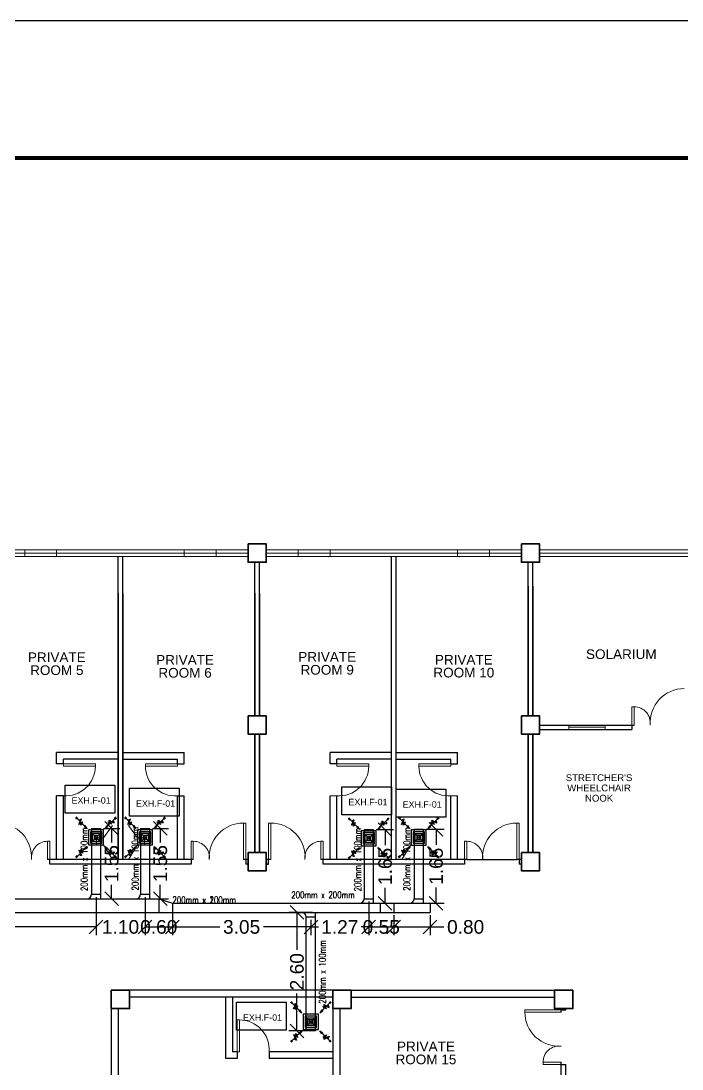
# Model space of a CAD drawing. Header units: millimetres. Extents: x 116 to 538, y 77 to 149.
# Drawn here: x 378.34 to 392.84, y 124.66 to 147.67 of the extents above; entities that cross this region are included whole.
import ezdxf

# ---------------------------------------------------------------- set-up
doc = ezdxf.new("R2010")
doc.units = ezdxf.units.MM
doc.header["$MEASUREMENT"] = 0
for name, color, linetype in [('.1', 1, 'Continuous'), ('AIR', 7, 'Continuous'), ('AIR-00', 8, 'Continuous'), ('AIR-03', 30, 'Continuous'), ('dimen', 7, 'Continuous'), ('ducting label', 7, 'Continuous'), ('exhaust', 7, 'Continuous'), ('label', 7, 'Continuous'), ('Legends', 7, 'Continuous'), ('template', 7, 'Continuous')]:
    doc.layers.add(name, color=color, linetype=linetype)
doc.styles.add('Arch-Dim', font='simplex.shx', dxfattribs={"width": 0.75})
doc.styles.get("Standard").update_dxf_attribs({"font": 'arial.ttf'})
doc.styles.add('SWISSLT175', font='swissl.ttf', dxfattribs={"height": 0.175})
doc.dimstyles.new('Copy of dimension', dxfattribs={"dimtxt": 0.3, "dimasz": 0.3, "dimexe": 0.18, "dimexo": 0.0625, "dimgap": 0.09, "dimtad": 0, "dimzin": 0, "dimdsep": 46, "dimtxsty": 'Standard', "dimblk": 'OBLIQUE', "dimcen": 0.09, "dimclrd": 256, "dimclre": 256, "dimclrt": 256, "dimadec": 0, "dimazin": 0, "dimtfac": 1, "dimtofl": 0, "dimtmove": 0, "dimatfit": 3, "dimldrblk": 'OBLIQUE', "dimfxl": 1, "dimtolj": 1, "dimtzin": 0, "dimarcsym": 0})

# ---------------------------------------------------------------- blocks, each defined once
blk = doc.blocks.new('GRILL-C-IN')
at = {"layer": 'AIR-00', "color": 7, "ltscale": 3}
for p, q in [((-0.623, 0.601), (-0.674, 0.651)), ((-0.601, 0.623), (-0.651, 0.674)), ((-0.637, 0.637), (-0.3, 0.3)), ((0.637, 0.637), (0.3, 0.3)), ((0.601, 0.623), (0.651, 0.674)), ((0.623, 0.601), (0.674, 0.651)), ((-0.637, -0.637), (-0.3, -0.3)), ((0.637, -0.637), (0.3, -0.3)), ((-0.623, -0.601), (-0.674, -0.651)), ((-0.601, -0.623), (-0.651, -0.674)), ((0.601, -0.623), (0.651, -0.674)), ((0.623, -0.601), (0.674, -0.651))]:
    blk.add_line(p, q, dxfattribs=at)
at = {"layer": 'AIR-00', "color": 7}
for p, q in [((-0.188, 0.187), (0.187, -0.188)), ((0.187, 0.187), (-0.188, -0.188))]:
    blk.add_line(p, q, dxfattribs=at)
at = {"layer": 'AIR-00', "color": 7, "ltscale": 3}
for points in [[(-0.362, 0.393), (-0.393, 0.362), (-0.3, 0.3)], [(0.393, 0.362), (0.362, 0.393), (0.3, 0.3)], [(-0.362, -0.393), (-0.393, -0.362), (-0.3, -0.3)], [(0.393, -0.362), (0.362, -0.393), (0.3, -0.3)]]:
    blk.add_lwpolyline(points, close=True, dxfattribs=at)
at = {"layer": 'AIR-00', "color": 7}
for points in [[(-0.188, -0.188), (0.187, -0.188), (0.187, 0.187), (-0.188, 0.187)], [(-0.125, -0.125), (0.125, -0.125), (0.125, 0.125), (-0.125, 0.125)], [(-0.062, -0.062), (0.062, -0.062), (0.062, 0.062), (-0.062, 0.062)]]:
    blk.add_lwpolyline(points, close=True, dxfattribs=at)
at = {"layer": 'AIR-00', "color": 7, "ltscale": 3}
for points in [[(-0.441, 0.441), (-0.512, 0.404), (-0.432, 0.514), (-0.568, 0.43), (-0.477, 0.6), (-0.561, 0.561)], [(0.441, 0.441), (0.404, 0.512), (0.514, 0.432), (0.43, 0.568), (0.6, 0.477), (0.561, 0.561)], [(-0.441, -0.441), (-0.512, -0.404), (-0.432, -0.514), (-0.568, -0.43), (-0.477, -0.6), (-0.561, -0.561)], [(0.441, -0.441), (0.404, -0.512), (0.514, -0.432), (0.43, -0.568), (0.6, -0.477), (0.561, -0.561)]]:
    blk.add_spline(points, degree=3, dxfattribs=at)
for points in [[(-0.3, 0.3), (-0.362, 0.393), (-0.393, 0.362)], [(0.3, 0.3), (0.393, 0.362), (0.362, 0.393)], [(-0.3, -0.3), (-0.362, -0.393), (-0.393, -0.362)], [(0.3, -0.3), (0.393, -0.362), (0.362, -0.393)]]:
    blk.add_solid(points, dxfattribs=at)
at = {"layer": 'AIR-03', "color": 7}
blk.add_lwpolyline([(-0.25, -0.25), (0.25, -0.25), (0.25, 0.25), (-0.25, 0.25)], close=True, dxfattribs=at)
blk = doc.blocks.new('_Oblique')
at = {"color": 0, "linetype": 'ByBlock', "lineweight": -2}
blk.add_line((-0.5, -0.5), (0.5, 0.5), dxfattribs=at)
blk = doc.blocks.new('*D162')
at = {"layer": 'Defpoints', "color": 0, "transparency": 16777216}
for p in [(379.983, 128.5), (372.06, 128), (379.983, 127.781)]:
    blk.add_point(p, dxfattribs=at)
at = {"layer": 'dimen', "lineweight": -2, "transparency": 16777216}
for p, q in [((379.983, 128.438), (379.983, 127.601)), ((372.06, 127.938), (372.06, 127.601)), ((372.06, 127.781), (375.545, 127.781)), ((379.983, 127.781), (376.498, 127.781))]:
    blk.add_line(p, q, dxfattribs=at)
at = {"layer": 'dimen', "lineweight": -2, "transparency": 16777216, "xscale": 0.3, "yscale": 0.3, "zscale": 0.3, "rotation": 180}
blk.add_blockref('_Oblique', (372.06, 127.781), dxfattribs=at)
at = {"layer": 'dimen', "lineweight": -2, "transparency": 16777216, "xscale": 0.3, "yscale": 0.3, "zscale": 0.3}
blk.add_blockref('_Oblique', (379.983, 127.781), dxfattribs=at)
at = {"layer": 'dimen', "transparency": 16777216, "insert": (376.021, 127.781), "char_height": 0.3, "attachment_point": 5}
blk.add_mtext('\\A1;7.92', dxfattribs=at)
blk = doc.blocks.new('*D163')
at = {"layer": 'Defpoints', "color": 0, "transparency": 16777216}
for p in [(379.983, 128.5), (381.059, 128.5), (381.059, 127.781)]:
    blk.add_point(p, dxfattribs=at)
at = {"layer": 'dimen', "lineweight": -2, "transparency": 16777216}
for p, q in [((379.983, 128.438), (379.983, 127.601)), ((381.059, 128.438), (381.059, 127.601)), ((379.983, 127.781), (379.683, 127.781)), ((381.059, 127.781), (381.359, 127.781))]:
    blk.add_line(p, q, dxfattribs=at)
at = {"layer": 'dimen', "lineweight": -2, "transparency": 16777216, "xscale": 0.3, "yscale": 0.3, "zscale": 0.3}
blk.add_blockref('_Oblique', (379.983, 127.781), dxfattribs=at)
at = {"layer": 'dimen', "lineweight": -2, "transparency": 16777216, "xscale": 0.3, "yscale": 0.3, "zscale": 0.3, "rotation": 180}
blk.add_blockref('_Oblique', (381.059, 127.781), dxfattribs=at)
at = {"layer": 'dimen', "transparency": 16777216, "insert": (380.521, 127.781), "char_height": 0.3, "attachment_point": 5}
blk.add_mtext('\\A1;1.10', dxfattribs=at)
blk = doc.blocks.new('*D164')
at = {"layer": 'Defpoints', "color": 0, "transparency": 16777216}
for p in [(381.059, 128.5), (381.659, 128.2), (381.659, 127.781)]:
    blk.add_point(p, dxfattribs=at)
at = {"layer": 'dimen', "lineweight": -2, "transparency": 16777216}
for p, q in [((381.059, 128.438), (381.059, 127.601)), ((381.659, 128.138), (381.659, 127.601)), ((381.059, 127.781), (381.659, 127.781))]:
    blk.add_line(p, q, dxfattribs=at)
at = {"layer": 'dimen', "lineweight": -2, "transparency": 16777216, "xscale": 0.3, "yscale": 0.3, "zscale": 0.3, "rotation": 180}
blk.add_blockref('_Oblique', (381.059, 127.781), dxfattribs=at)
at = {"layer": 'dimen', "lineweight": -2, "transparency": 16777216, "xscale": 0.3, "yscale": 0.3, "zscale": 0.3}
blk.add_blockref('_Oblique', (381.659, 127.781), dxfattribs=at)
at = {"layer": 'dimen', "transparency": 16777216, "insert": (381.359, 127.781), "char_height": 0.3, "attachment_point": 5}
blk.add_mtext('\\A1;0.60', dxfattribs=at)
blk = doc.blocks.new('*D165')
at = {"layer": 'Defpoints', "color": 0, "transparency": 16777216}
for p in [(381.659, 128.2), (384.697, 128), (384.697, 127.781)]:
    blk.add_point(p, dxfattribs=at)
at = {"layer": 'dimen', "lineweight": -2, "transparency": 16777216}
for p, q in [((381.659, 128.138), (381.659, 127.601)), ((384.697, 127.938), (384.697, 127.601)), ((381.659, 127.781), (382.698, 127.781)), ((384.697, 127.781), (383.659, 127.781))]:
    blk.add_line(p, q, dxfattribs=at)
at = {"layer": 'dimen', "lineweight": -2, "transparency": 16777216, "xscale": 0.3, "yscale": 0.3, "zscale": 0.3, "rotation": 180}
blk.add_blockref('_Oblique', (381.659, 127.781), dxfattribs=at)
at = {"layer": 'dimen', "lineweight": -2, "transparency": 16777216, "xscale": 0.3, "yscale": 0.3, "zscale": 0.3}
blk.add_blockref('_Oblique', (384.697, 127.781), dxfattribs=at)
at = {"layer": 'dimen', "transparency": 16777216, "insert": (383.178, 127.781), "char_height": 0.3, "attachment_point": 5}
blk.add_mtext('\\A1;3.05', dxfattribs=at)
blk = doc.blocks.new('*D166')
at = {"layer": 'Defpoints', "color": 0, "transparency": 16777216}
for p in [(385.967, 128.4), (384.697, 128), (385.967, 127.781)]:
    blk.add_point(p, dxfattribs=at)
at = {"layer": 'dimen', "lineweight": -2, "transparency": 16777216}
for p, q in [((385.967, 128.338), (385.967, 127.601)), ((384.697, 127.938), (384.697, 127.601)), ((384.697, 127.781), (384.867, 127.781)), ((385.967, 127.781), (385.798, 127.781))]:
    blk.add_line(p, q, dxfattribs=at)
at = {"layer": 'dimen', "lineweight": -2, "transparency": 16777216, "xscale": 0.3, "yscale": 0.3, "zscale": 0.3, "rotation": 180}
blk.add_blockref('_Oblique', (384.697, 127.781), dxfattribs=at)
at = {"layer": 'dimen', "lineweight": -2, "transparency": 16777216, "xscale": 0.3, "yscale": 0.3, "zscale": 0.3}
blk.add_blockref('_Oblique', (385.967, 127.781), dxfattribs=at)
at = {"layer": 'dimen', "transparency": 16777216, "insert": (385.332, 127.781), "char_height": 0.3, "attachment_point": 5}
blk.add_mtext('\\A1;1.27', dxfattribs=at)
blk = doc.blocks.new('*D167')
at = {"layer": 'Defpoints', "color": 0, "transparency": 16777216}
for p in [(385.967, 128.4), (386.517, 128.1), (386.517, 127.781)]:
    blk.add_point(p, dxfattribs=at)
at = {"layer": 'dimen', "lineweight": -2, "transparency": 16777216}
for p, q in [((385.967, 128.338), (385.967, 127.601)), ((386.517, 128.038), (386.517, 127.601)), ((385.967, 127.781), (386.517, 127.781))]:
    blk.add_line(p, q, dxfattribs=at)
at = {"layer": 'dimen', "lineweight": -2, "transparency": 16777216, "xscale": 0.3, "yscale": 0.3, "zscale": 0.3, "rotation": 180}
blk.add_blockref('_Oblique', (385.967, 127.781), dxfattribs=at)
at = {"layer": 'dimen', "lineweight": -2, "transparency": 16777216, "xscale": 0.3, "yscale": 0.3, "zscale": 0.3}
blk.add_blockref('_Oblique', (386.517, 127.781), dxfattribs=at)
at = {"layer": 'dimen', "transparency": 16777216, "insert": (386.242, 127.781), "char_height": 0.3, "attachment_point": 5}
blk.add_mtext('\\A1;0.55', dxfattribs=at)
blk = doc.blocks.new('*D168')
at = {"layer": 'Defpoints', "color": 0, "transparency": 16777216}
for p in [(386.517, 128.1), (387.315, 128.1), (387.315, 127.781)]:
    blk.add_point(p, dxfattribs=at)
at = {"layer": 'dimen', "lineweight": -2, "transparency": 16777216}
for p, q in [((386.517, 128.038), (386.517, 127.601)), ((387.315, 128.038), (387.315, 127.601)), ((386.517, 127.781), (387.315, 127.781)), ((387.315, 127.781), (387.615, 127.781))]:
    blk.add_line(p, q, dxfattribs=at)
at = {"layer": 'dimen', "lineweight": -2, "transparency": 16777216, "xscale": 0.3, "yscale": 0.3, "zscale": 0.3, "rotation": 180}
blk.add_blockref('_Oblique', (386.517, 127.781), dxfattribs=at)
at = {"layer": 'dimen', "lineweight": -2, "transparency": 16777216, "xscale": 0.3, "yscale": 0.3, "zscale": 0.3}
blk.add_blockref('_Oblique', (387.315, 127.781), dxfattribs=at)
at = {"layer": 'dimen', "transparency": 16777216, "insert": (388.094, 127.781), "char_height": 0.3, "attachment_point": 5}
blk.add_mtext('\\A1;0.80', dxfattribs=at)
blk = doc.blocks.new('*D169')
at = {"layer": 'Defpoints', "color": 0, "transparency": 16777216}
for p in [(387.165, 129.928), (387.446, 129.928), (387.165, 128.3)]:
    blk.add_point(p, dxfattribs=at)
at = {"layer": 'dimen', "lineweight": -2, "transparency": 16777216}
for p, q in [((387.227, 129.928), (387.626, 129.928)), ((387.446, 129.928), (387.446, 129.581)), ((387.446, 128.3), (387.446, 128.648)), ((387.227, 128.3), (387.626, 128.3))]:
    blk.add_line(p, q, dxfattribs=at)
at = {"layer": 'dimen', "lineweight": -2, "transparency": 16777216, "xscale": 0.3, "yscale": 0.3, "zscale": 0.3}
for p, rotation in [((387.446, 129.928), 90), ((387.446, 128.3), 270)]:
    blk.add_blockref('_Oblique', p, dxfattribs=dict(at, rotation=rotation))
at = {"layer": 'dimen', "transparency": 16777216, "insert": (387.446, 129.114), "char_height": 0.3, "attachment_point": 5, "rotation": 90}
blk.add_mtext('\\A1;1.65', dxfattribs=at)
blk = doc.blocks.new('*D170')
at = {"layer": 'Defpoints', "color": 0, "transparency": 16777216}
for p in [(386.067, 129.919), (386.067, 128.3), (386.328, 128.3)]:
    blk.add_point(p, dxfattribs=at)
at = {"layer": 'dimen', "lineweight": -2, "transparency": 16777216}
for p, q in [((386.13, 129.919), (386.508, 129.919)), ((386.328, 129.919), (386.328, 129.576)), ((386.328, 128.3), (386.328, 128.643)), ((386.13, 128.3), (386.508, 128.3))]:
    blk.add_line(p, q, dxfattribs=at)
at = {"layer": 'dimen', "lineweight": -2, "transparency": 16777216, "xscale": 0.3, "yscale": 0.3, "zscale": 0.3}
for p, rotation in [((386.328, 129.919), 90), ((386.328, 128.3), 270)]:
    blk.add_blockref('_Oblique', p, dxfattribs=dict(at, rotation=rotation))
at = {"layer": 'dimen', "transparency": 16777216, "insert": (386.328, 129.11), "char_height": 0.3, "attachment_point": 5, "rotation": 90}
blk.add_mtext('\\A1;1.65', dxfattribs=at)
blk = doc.blocks.new('*D171')
at = {"layer": 'Defpoints', "color": 0, "transparency": 16777216}
for p in [(381.159, 129.944), (381.393, 129.944), (381.159, 128.4)]:
    blk.add_point(p, dxfattribs=at)
at = {"layer": 'dimen', "lineweight": -2, "transparency": 16777216}
for p, q in [((381.221, 129.944), (381.573, 129.944)), ((381.393, 129.944), (381.393, 129.639)), ((381.393, 128.4), (381.393, 128.705)), ((381.221, 128.4), (381.573, 128.4))]:
    blk.add_line(p, q, dxfattribs=at)
at = {"layer": 'dimen', "lineweight": -2, "transparency": 16777216, "xscale": 0.3, "yscale": 0.3, "zscale": 0.3}
for p, rotation in [((381.393, 129.944), 90), ((381.393, 128.4), 270)]:
    blk.add_blockref('_Oblique', p, dxfattribs=dict(at, rotation=rotation))
at = {"layer": 'dimen', "transparency": 16777216, "insert": (381.393, 129.172), "char_height": 0.3, "attachment_point": 5, "rotation": 90}
blk.add_mtext('\\A1;1.55', dxfattribs=at)
blk = doc.blocks.new('*D172')
at = {"layer": 'Defpoints', "color": 0, "transparency": 16777216}
for p in [(380.083, 129.944), (380.083, 128.4), (380.325, 128.4)]:
    blk.add_point(p, dxfattribs=at)
at = {"layer": 'dimen', "lineweight": -2, "transparency": 16777216}
for p, q in [((380.145, 129.944), (380.505, 129.944)), ((380.325, 129.944), (380.325, 129.639)), ((380.325, 128.4), (380.325, 128.705)), ((380.145, 128.4), (380.505, 128.4))]:
    blk.add_line(p, q, dxfattribs=at)
at = {"layer": 'dimen', "lineweight": -2, "transparency": 16777216, "xscale": 0.3, "yscale": 0.3, "zscale": 0.3}
for p, rotation in [((380.325, 129.944), 90), ((380.325, 128.4), 270)]:
    blk.add_blockref('_Oblique', p, dxfattribs=dict(at, rotation=rotation))
at = {"layer": 'dimen', "transparency": 16777216, "insert": (380.325, 129.172), "char_height": 0.3, "attachment_point": 5, "rotation": 90}
blk.add_mtext('\\A1;1.55', dxfattribs=at)
blk = doc.blocks.new('*D173')
at = {"layer": 'Defpoints', "color": 0, "transparency": 16777216}
for p in [(384.797, 128.1), (384.393, 125.498), (384.797, 125.498)]:
    blk.add_point(p, dxfattribs=at)
at = {"layer": 'dimen', "lineweight": -2, "transparency": 16777216}
for p, q in [((384.735, 128.1), (384.213, 128.1)), ((384.393, 128.1), (384.393, 127.281)), ((384.393, 125.498), (384.393, 126.317)), ((384.735, 125.498), (384.213, 125.498))]:
    blk.add_line(p, q, dxfattribs=at)
at = {"layer": 'dimen', "lineweight": -2, "transparency": 16777216, "xscale": 0.3, "yscale": 0.3, "zscale": 0.3}
for p, rotation in [((384.393, 128.1), 90), ((384.393, 125.498), 270)]:
    blk.add_blockref('_Oblique', p, dxfattribs=dict(at, rotation=rotation))
at = {"layer": 'dimen', "transparency": 16777216, "insert": (384.393, 126.799), "char_height": 0.3, "attachment_point": 5, "rotation": 90}
blk.add_mtext('\\A1;2.60', dxfattribs=at)

msp = doc.modelspace()

# ---------------------------------------------------------------- linework, layer by layer
at = {"layer": '.1', "color": 0}
msp.add_line((433.84, 147.67), (334.564, 147.67), dxfattribs=at)
at = {"color": 8, "linetype": 'ByBlock', "lineweight": 9}
for p, q in [((378.481, 136.062), (377.718, 136.062)), ((379.118, 135.987), (377.718, 135.987)), ((378.418, 136.062), (378.418, 135.912)), ((378.481, 136.062), (379.681, 136.062)), ((379.118, 135.912), (379.118, 136.062)), ((379.118, 135.987), (381.918, 135.987)), ((379.681, 136.062), (380.443, 136.062)), ((380.593, 136.062), (380.443, 136.062)), ((381.356, 136.062), (380.593, 136.062)), ((382.556, 136.062), (381.356, 136.062)), ((381.918, 136.062), (381.918, 135.912)), ((383.318, 135.987), (381.918, 135.987)), ((382.556, 136.062), (383.318, 136.062)), ((382.618, 136.062), (382.618, 135.912)), ((383.718, 136.062), (383.718, 136.062)), ((384.481, 136.062), (383.718, 136.062)), ((385.118, 135.987), (383.718, 135.987)), ((384.418, 136.062), (384.418, 135.912)), ((384.481, 136.062), (385.681, 136.062)), ((385.118, 135.912), (385.118, 136.062)), ((385.118, 135.987), (387.918, 135.987)), ((385.681, 136.062), (386.593, 136.062)), ((387.356, 136.062), (386.593, 136.062)), ((388.556, 136.062), (387.356, 136.062)), ((387.918, 136.062), (387.918, 135.912)), ((389.318, 135.987), (387.918, 135.987)), ((388.556, 136.062), (389.318, 136.062)), ((388.618, 136.062), (388.618, 135.912)), ((389.718, 136.062), (393.043, 136.062)), ((389.718, 136.062), (389.718, 136.062)), ((393.043, 135.989), (389.718, 135.989)), ((383.318, 135.912), (377.718, 135.912)), ((378.481, 135.912), (378.793, 135.912)), ((378.943, 135.912), (379.681, 135.912)), ((379.681, 135.912), (380.443, 135.912)), ((381.356, 135.912), (380.593, 135.912)), ((382.556, 135.912), (381.356, 135.912)), ((382.556, 135.912), (383.318, 135.912)), ((384.481, 135.912), (383.718, 135.912)), ((384.481, 135.912), (385.681, 135.912)), ((385.681, 135.912), (386.593, 135.912)), ((387.356, 135.912), (386.593, 135.912)), ((388.556, 135.912), (387.356, 135.912)), ((388.556, 135.912), (389.318, 135.912)), ((389.718, 135.912), (393.043, 135.912)), ((391.818, 135.912), (391.968, 135.912)), ((386.468, 135.112), (386.468, 129.262)), ((386.568, 135.112), (386.568, 129.262)), ((390.756, 132.214), (390.356, 132.214)), ((390.356, 132.214), (390.356, 132.114)), ((391.156, 132.164), (390.356, 132.164)), ((390.356, 132.114), (391.156, 132.114)), ((391.156, 132.114), (391.156, 132.214)), ((380.468, 131.648), (380.468, 129.698)), ((386.468, 131.648), (386.468, 129.698)), ((380.343, 129.262), (379.268, 129.262)), ((386.343, 129.262), (385.268, 129.262)), ((386.568, 129.262), (386.468, 129.262)), ((382.981, 126.241), (384.931, 126.241))]:
    msp.add_line(p, q, dxfattribs=at)
at = {"color": 8, "linetype": 'ByBlock', "lineweight": 25}
for p, q in [((380.468, 129.262), (380.468, 135.912)), ((380.568, 129.262), (380.568, 135.912)), ((383.468, 132.414), (383.468, 135.789)), ((383.568, 132.414), (383.568, 135.789)), ((386.468, 129.262), (386.468, 135.912)), ((386.568, 129.262), (386.568, 135.912)), ((389.468, 132.414), (389.468, 135.789)), ((389.568, 132.414), (389.568, 135.789)), ((380.468, 135.112), (380.468, 129.262)), ((380.568, 135.112), (380.568, 129.262)), ((383.468, 135.112), (383.468, 132.414)), ((383.568, 135.112), (383.568, 132.414)), ((389.468, 135.264), (389.468, 132.414)), ((389.568, 135.264), (389.568, 132.414)), ((389.718, 132.214), (391.793, 132.214)), ((389.718, 132.114), (391.743, 132.114)), ((391.743, 132.214), (391.743, 132.114)), ((383.468, 132.014), (383.468, 129.414)), ((383.468, 129.414), (383.468, 132.014)), ((383.568, 132.014), (383.568, 129.414)), ((383.568, 129.414), (383.568, 132.014)), ((389.468, 132.014), (389.468, 129.414)), ((389.468, 129.414), (389.468, 132.014)), ((389.568, 132.014), (389.568, 129.414)), ((389.568, 129.414), (389.568, 132.014)), ((380.468, 129.262), (378.918, 129.262)), ((378.968, 129.162), (378.968, 129.262)), ((382.068, 129.162), (378.968, 129.162)), ((380.568, 129.262), (380.468, 129.262)), ((382.118, 129.262), (380.568, 129.262)), ((382.068, 129.262), (382.068, 129.162)), ((383.318, 129.262), (383.218, 129.262)), ((383.268, 129.262), (383.268, 129.162)), ((383.318, 129.162), (383.268, 129.162)), ((383.818, 129.262), (383.718, 129.262)), ((383.768, 129.162), (383.718, 129.162)), ((383.718, 129.162), (383.768, 129.162)), ((383.768, 129.162), (383.768, 129.262)), ((386.468, 129.262), (384.918, 129.262)), ((384.968, 129.162), (384.968, 129.262)), ((388.068, 129.162), (384.968, 129.162)), ((388.118, 129.262), (386.568, 129.262)), ((388.068, 129.262), (388.068, 129.162)), ((389.318, 129.262), (389.218, 129.262)), ((389.268, 129.262), (389.268, 129.162)), ((389.318, 129.162), (389.268, 129.162)), ((382.831, 124.891), (382.831, 126.241)), ((390.193, 125.914), (390.193, 125.991)), ((390.193, 125.964), (390.293, 125.964)), ((390.293, 125.964), (390.293, 125.991)), ((383.781, 125.041), (383.781, 124.891)), ((390.193, 123.414), (390.193, 124.814)), ((390.193, 124.764), (390.293, 124.764)), ((390.293, 123.414), (390.293, 124.764))]:
    msp.add_line(p, q, dxfattribs=at)
at = {"color": 8, "linetype": 'ByBlock', "lineweight": 25, "ltscale": 0.3}
for p, q in [((379.118, 131.362), (379.118, 131.612)), ((380.468, 131.612), (379.118, 131.612)), ((380.568, 131.612), (381.918, 131.612)), ((381.918, 131.362), (381.918, 131.612)), ((385.118, 131.362), (385.118, 131.612)), ((386.468, 131.612), (385.118, 131.612)), ((386.568, 131.612), (387.918, 131.612)), ((387.918, 131.362), (387.918, 131.612)), ((379.268, 131.362), (379.268, 131.462)), ((380.468, 131.462), (379.268, 131.462)), ((380.568, 131.462), (381.768, 131.462)), ((381.768, 131.362), (381.768, 131.462)), ((385.268, 131.362), (385.268, 131.462)), ((386.468, 131.462), (385.268, 131.462)), ((386.568, 131.462), (387.768, 131.462)), ((387.768, 131.362), (387.768, 131.462)), ((379.268, 131.362), (379.118, 131.362)), ((381.768, 131.362), (381.918, 131.362)), ((385.268, 131.362), (385.118, 131.362)), ((387.768, 131.362), (387.918, 131.362)), ((379.118, 129.262), (379.118, 130.662)), ((379.268, 130.662), (379.118, 130.662)), ((379.268, 129.262), (379.268, 130.662)), ((381.768, 129.262), (381.768, 130.662)), ((381.768, 130.662), (381.918, 130.662)), ((381.918, 129.262), (381.918, 130.662)), ((385.118, 129.262), (385.118, 130.662)), ((385.268, 129.262), (385.268, 130.662)), ((387.768, 129.262), (387.768, 130.662)), ((387.918, 129.262), (387.918, 130.662)), ((382.981, 126.241), (382.981, 125.041)), ((383.081, 125.041), (382.981, 125.041)), ((383.081, 125.041), (383.081, 124.891)), ((385.181, 125.041), (383.781, 125.041)), ((383.081, 124.891), (382.831, 124.891)), ((385.181, 124.891), (383.781, 124.891))]:
    msp.add_line(p, q, dxfattribs=at)
at = {"color": 8, "lineweight": 9}
for p, q in [((380.468, 130.712), (380.468, 130.212)), ((380.568, 130.712), (380.568, 130.212)), ((386.468, 130.712), (386.468, 130.212)), ((386.568, 130.712), (386.568, 130.212)), ((386.342, 129.793), (386.343, 129.793)), ((380.316, 129.535), (380.322, 129.535)), ((380.322, 129.535), (380.324, 129.535)), ((380.336, 129.537), (380.324, 129.537)), ((380.342, 129.532), (380.336, 129.535)), ((386.328, 129.655), (386.328, 129.67)), ((380.342, 129.532), (380.343, 129.532)), ((383.731, 126.241), (384.231, 126.241)), ((384.797, 126.06), (384.797, 126.082))]:
    msp.add_line(p, q, dxfattribs=at)
at = {"color": 8, "linetype": 'ByBlock', "lineweight": 9, "ltscale": 0.3}
for p, q in [((385.268, 130.662), (385.118, 130.662)), ((387.768, 130.662), (387.918, 130.662)), ((380.143, 129.737), (380.343, 130.012)), ((380.893, 129.737), (380.693, 130.012)), ((380.143, 129.587), (380.343, 129.262)), ((380.893, 129.587), (380.693, 129.262)), ((386.893, 129.587), (386.693, 129.262))]:
    msp.add_line(p, q, dxfattribs=at)
at = {"color": 8, "lineweight": 25}
for p, q in [((388.118, 129.262), (389.218, 129.262)), ((385.181, 126.391), (380.718, 126.391)), ((385.581, 126.391), (390.043, 126.391)), ((385.181, 126.241), (380.718, 126.241)), ((385.581, 126.241), (390.043, 126.241)), ((380.318, 125.991), (380.318, 121.714)), ((380.468, 125.991), (380.468, 121.664)), ((385.181, 125.991), (385.181, 120.414)), ((385.331, 125.991), (385.331, 120.414))]:
    msp.add_line(p, q, dxfattribs=at)
at = {"color": 8, "linetype": 'ByBlock', "lineweight": 35}
for points in [[(383.318, 136.189), (383.718, 136.189), (383.718, 135.789), (383.318, 135.789)], [(389.318, 136.189), (389.718, 136.189), (389.718, 135.789), (389.318, 135.789)], [(383.318, 132.414), (383.718, 132.414), (383.718, 132.014), (383.318, 132.014)], [(389.318, 132.414), (389.718, 132.414), (389.718, 132.014), (389.318, 132.014)], [(383.318, 129.414), (383.718, 129.414), (383.718, 129.014), (383.318, 129.014)], [(389.318, 129.414), (389.718, 129.414), (389.718, 129.014), (389.318, 129.014)]]:
    msp.add_lwpolyline(points, close=True, dxfattribs=at)
at = {"color": 8, "lineweight": 13, "ltscale": 0.03}
for points in [[(391.743, 132.214), (391.793, 132.214), (391.793, 132.614), (391.743, 132.614)], [(379.268, 131.362), (379.268, 131.312), (379.968, 131.312), (379.968, 131.362)], [(381.768, 131.362), (381.768, 131.312), (381.068, 131.312), (381.068, 131.362)], [(385.268, 131.362), (385.268, 131.312), (385.968, 131.312), (385.968, 131.362)], [(387.768, 131.362), (387.768, 131.312), (387.068, 131.312), (387.068, 131.362)], [(383.218, 129.262), (383.268, 129.262), (383.268, 130.062), (383.218, 130.062)], [(383.818, 129.262), (383.768, 129.262), (383.768, 130.062), (383.818, 130.062)], [(389.218, 129.262), (389.268, 129.262), (389.268, 130.062), (389.218, 130.062)], [(378.968, 129.262), (378.918, 129.262), (378.918, 129.662), (378.968, 129.662)], [(382.068, 129.262), (382.118, 129.262), (382.118, 129.662), (382.068, 129.662)], [(384.968, 129.262), (384.918, 129.262), (384.918, 129.662), (384.968, 129.662)], [(388.068, 129.262), (388.118, 129.262), (388.118, 129.662), (388.068, 129.662)], [(390.193, 125.914), (390.193, 125.964), (389.393, 125.964), (389.393, 125.914)], [(383.081, 125.041), (383.131, 125.041), (383.131, 125.741), (383.081, 125.741)], [(390.193, 124.764), (390.193, 124.814), (389.793, 124.814), (389.793, 124.764)]]:
    msp.add_lwpolyline(points, close=True, dxfattribs=at)
at = {"color": 8, "lineweight": 9}
msp.add_lwpolyline([(390.356, 132.214), (391.156, 132.214), (391.156, 132.114), (390.356, 132.114)], close=True, dxfattribs=at)
at = {"color": 8, "linetype": 'ByBlock', "lineweight": 9, "ltscale": 0.03}
for points in [[(380.143, 129.737), (380.143, 129.587), (379.993, 129.587), (379.993, 129.737)], [(380.893, 129.737), (380.893, 129.587), (381.043, 129.587), (381.043, 129.737)]]:
    msp.add_lwpolyline(points, close=True, dxfattribs=at)
at = {"color": 8, "lineweight": 35}
for points in [[(380.318, 126.391), (380.718, 126.391), (380.718, 125.991), (380.318, 125.991)], [(385.181, 126.391), (385.581, 126.391), (385.581, 125.991), (385.181, 125.991)], [(390.043, 126.391), (390.443, 126.391), (390.443, 125.991), (390.043, 125.991)]]:
    msp.add_lwpolyline(points, close=True, dxfattribs=at)
at = {"color": 8, "lineweight": 13, "ltscale": 0.03}
for centre, radius, start, end in [((392.893, 132.263), 0.752, 90, 183.6952), ((391.793, 132.261), 0.353, 352.3719, 90), ((379.316, 131.312), 0.652, 265.7578, 0), ((381.72, 131.312), 0.652, 180, 274.2422), ((385.316, 131.312), 0.652, 265.7578, 0), ((387.72, 131.312), 0.652, 180, 274.2422), ((377.818, 129.311), 0.752, 356.3048, 90), ((383.218, 129.311), 0.752, 90, 183.6952), ((383.818, 129.311), 0.752, 356.3048, 90), ((389.218, 129.311), 0.752, 90, 183.6952), ((378.918, 129.309), 0.353, 90, 187.6281), ((382.118, 129.309), 0.353, 352.3719, 90), ((384.918, 129.309), 0.353, 90, 187.6281), ((388.118, 129.309), 0.353, 352.3719, 90), ((390.145, 125.914), 0.752, 180, 273.6952), ((383.131, 125.089), 0.652, 355.7578, 90), ((390.146, 124.814), 0.353, 82.3719, 180)]:
    msp.add_arc(centre, radius, start, end, dxfattribs=at)
at = {"color": 8, "linetype": 'ByBlock', "lineweight": 9}
for p in [(379.081, 135.912), (381.956, 135.912), (385.081, 135.912), (387.956, 135.912)]:
    msp.add_point(p, dxfattribs=at)
at = {"layer": 'exhaust'}
for p, q in [((379.883, 129.944), (379.883, 128.5)), ((379.883, 129.944), (380.083, 129.944)), ((380.083, 129.944), (380.083, 128.4)), ((380.959, 129.944), (380.959, 128.5)), ((380.959, 129.944), (381.159, 129.944)), ((381.159, 129.944), (381.159, 128.4)), ((385.867, 129.919), (385.867, 128.4)), ((385.867, 129.919), (386.067, 129.919)), ((386.067, 129.919), (386.067, 128.3)), ((386.965, 129.928), (386.965, 128.4)), ((386.965, 129.928), (387.165, 129.928)), ((387.165, 129.928), (387.165, 128.3)), ((369.541, 128.4), (381.359, 128.4)), ((379.883, 128.5), (380.083, 128.5)), ((380.959, 128.5), (381.159, 128.5)), ((381.359, 128.4), (381.359, 128.1)), ((381.359, 128.4), (381.659, 128.3)), ((385.867, 128.4), (386.067, 128.4)), ((386.965, 128.4), (387.165, 128.4)), ((381.659, 128.3), (387.315, 128.3)), ((381.659, 128.3), (381.659, 128.1)), ((386.217, 128.3), (386.217, 128.1)), ((386.517, 128.3), (386.517, 128.1)), ((387.315, 128.3), (387.315, 128.1)), ((369.441, 128.1), (387.315, 128.1)), ((384.597, 125.498), (384.597, 128)), ((384.597, 128), (384.797, 128)), ((384.797, 125.498), (384.797, 128.1)), ((384.797, 125.498), (384.597, 125.498))]:
    msp.add_line(p, q, dxfattribs=at)
for centre, start, end in [((379.783, 128.5), 270.0004, 0.0004), ((380.859, 128.5), 270.0004, 0.0004), ((385.767, 128.4), 270.0004, 0), ((386.865, 128.4), 270.0004, 0.0004), ((384.497, 128), 0, 90)]:
    msp.add_arc(centre, 0.1, start, end, dxfattribs=at)
at = {"layer": 'Legends'}
for points in [[(379.302, 130.891), (380.393, 130.891), (380.393, 130.279), (379.302, 130.279)], [(380.717, 130.825), (381.808, 130.825), (381.808, 130.214), (380.717, 130.214)], [(385.379, 130.856), (386.469, 130.856), (386.469, 130.244), (385.379, 130.244)], [(386.568, 130.805), (387.658, 130.805), (387.658, 130.193), (386.568, 130.193)], [(383.064, 126.127), (384.155, 126.127), (384.155, 125.515), (383.064, 125.515)]]:
    msp.add_lwpolyline(points, close=True, dxfattribs=at)
at = {"layer": 'template', "linetype": 'Continuous', "const_width": 0.0853}
msp.add_lwpolyline([(340.581, 80.283), (430.832, 80.283), (430.832, 144.662), (340.581, 144.662)], close=True, dxfattribs=at)

# ---------------------------------------------------------------- block references
at = {"layer": 'AIR', "xscale": 0.6658363358532475, "yscale": 0.6658363358532475, "zscale": 0.6658363358532475}
for p in [(379.983, 129.747), (381.059, 129.747), (385.967, 129.728), (387.065, 129.746), (384.697, 125.699)]:
    msp.add_blockref('GRILL-C-IN', p, dxfattribs=at)

# ---------------------------------------------------------------- texts
at = {"layer": 'ducting label', "color": 7, "linetype": 'Continuous', "lineweight": 25, "char_height": 0.15, "attachment_point": 1, "rotation": 90, "style": 'Arch-Dim'}
for width, insert in [(1.54702, (379.647, 128.569)), (1.54702, (380.766, 128.582)), (1.54213, (385.651, 128.562)), (1.57634, (386.73, 128.574)), (1.60757, (384.876, 126.097))]:
    msp.add_mtext_dynamic_manual_height_columns('\\A1;200mm x 100mm', width=width, gutter_width=1.011, heights=[0], dxfattribs=dict(at, insert=insert))
at = {"layer": 'ducting label', "color": 7, "linetype": 'Continuous', "lineweight": 25, "char_height": 0.15, "attachment_point": 1, "style": 'Arch-Dim'}
for s, insert in [('\\A1;200mm x 100mm', (381.659, 128.45)), ('\\A1;200mm x 200mm', (381.659, 128.45)), ('\\A1;200mm x 200mm', (384.267, 128.561))]:
    msp.add_mtext_dynamic_manual_height_columns(s, width=1.55435, gutter_width=1.011, heights=[0], dxfattribs=dict(at, insert=insert))
at = {"layer": 'label', "color": 8, "linetype": 'ByBlock', "lineweight": 9, "ltscale": 0.4, "attachment_point": 5, "style": 'SWISSLT175'}
for s, insert, char_height, line_spacing_factor in [('PRIVATE ^JROOM 5', (379.122, 133.559), 0.2125, 0.8), ('PRIVATE ^JROOM 6', (381.937, 133.501), 0.2125, 0.8), ('PRIVATE ^JROOM 9', (385.056, 133.567), 0.2125, 0.8), ('PRIVATE ^JROOM 10', (388.054, 133.505), 0.2125, 0.8), ('SOLARIUM', (391.511, 133.768), 0.2125, 0.8), ("STRETCHER'S\\PWHEELCHAIR\\PNOOK", (391.023, 130.832), 0.15, 0.9), ('PRIVATE ^JROOM 15', (387.223, 125.014), 0.2125, 0.8)]:
    msp.add_mtext(s, dxfattribs=dict(at, insert=insert, char_height=char_height, line_spacing_factor=line_spacing_factor))
at = {"layer": 'Legends', "linetype": 'Continuous', "lineweight": 25, "char_height": 0.14, "attachment_point": 1}
for insert in [(379.445, 130.629), (380.86, 130.563), (385.521, 130.594), (386.711, 130.542), (383.207, 125.865)]:
    msp.add_mtext_dynamic_manual_height_columns('EXH.F-01', width=0.44811, gutter_width=1.011, heights=[0], dxfattribs=dict(at, insert=insert))

# ---------------------------------------------------------------- dimensions: what is measured, and where the dimension line sits
at = {"layer": 'dimen'}
for base, p1, p2, text, picture, middle in [((380.325, 128.4), (380.083, 129.944), (380.083, 128.4), '1.55', '*D172', (380.325, 129.172)), ((381.393, 129.944), (381.159, 128.4), (381.159, 129.944), '1.55', '*D171', (381.393, 129.172)), ((386.328, 128.3), (386.067, 129.919), (386.067, 128.3), '1.65', '*D170', (386.328, 129.11)), ((387.446, 129.928), (387.165, 128.3), (387.165, 129.928), '1.65', '*D169', (387.446, 129.114))]:
    dim = msp.add_linear_dim(base=base, p1=p1, p2=p2, angle=90, text=text, dimstyle='Copy of dimension', dxfattribs=at)
    dim.commit()
    dim.dimension.update_dxf_attribs({"geometry": picture, "text_midpoint": middle})
for base, p1, p2, picture, middle in [((379.983, 127.781), (372.06, 128), (379.983, 128.5), '*D162', (376.021, 127.781)), ((385.967, 127.781), (384.697, 128), (385.967, 128.4), '*D166', (385.332, 127.781)), ((387.315, 127.781), (386.517, 128.1), (387.315, 128.1), '*D168', (388.094, 127.781))]:
    dim = msp.add_linear_dim(base=base, p1=p1, p2=p2, dimstyle='Copy of dimension', dxfattribs=at)
    dim.commit()
    dim.dimension.update_dxf_attribs({"geometry": picture, "text_midpoint": middle})
for base, p1, p2, text, picture, middle in [((381.059, 127.781), (379.983, 128.5), (381.059, 128.5), '1.10', '*D163', (380.521, 127.781)), ((384.697, 127.781), (381.659, 128.2), (384.697, 128), '3.05', '*D165', (383.178, 127.781))]:
    dim = msp.add_linear_dim(base=base, p1=p1, p2=p2, text=text, dimstyle='Copy of dimension', dxfattribs=at)
    dim.commit()
    dim.dimension.update_dxf_attribs({"geometry": picture, "text_midpoint": middle})
for base, p1, p2, picture, middle in [((381.659, 127.781), (381.059, 128.5), (381.659, 128.2), '*D164', (381.359, 127.781)), ((386.517, 127.781), (385.967, 128.4), (386.517, 128.1), '*D167', (386.242, 127.781))]:
    dim = msp.add_linear_dim(base=base, p1=p1, p2=p2, dimstyle='Copy of dimension', dxfattribs=at)
    dim.commit()
    dim.dimension.update_dxf_attribs({"geometry": picture, "text_midpoint": middle, "dimtype": 160})
dim = msp.add_linear_dim(base=(384.393, 125.498), p1=(384.797, 128.1), p2=(384.797, 125.498), angle=90, dimstyle='Copy of dimension', dxfattribs=at)
dim.commit()
dim.dimension.update_dxf_attribs({"geometry": '*D173', "text_midpoint": (384.393, 126.799)})

doc.saveas('drawing.dxf')
